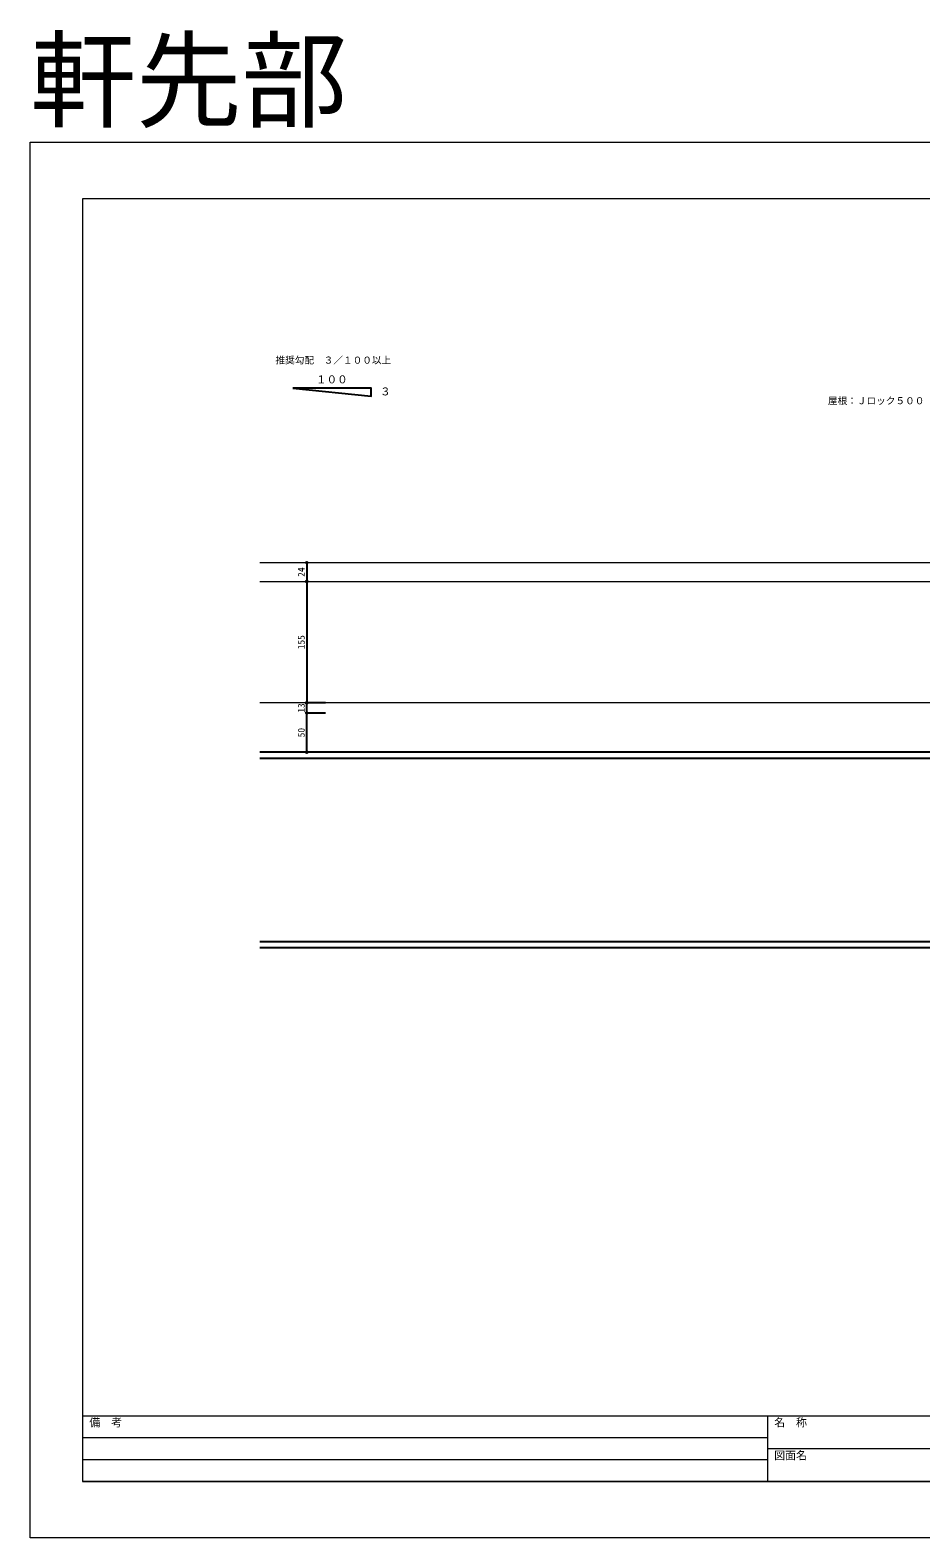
# Model space of a CAD drawing. Units: millimetres at full size, sheet at 1:3. Extents: x -1270 to 1250, y -891 to 1034.
# Drawn here: x -1270 to -132, y -891 to 1034 of the extents above; entities that cross this region are included whole.
import ezdxf
from ezdxf.enums import TextEntityAlignment as Align

# ---------------------------------------------------------------- set-up
doc = ezdxf.new("R2010")
doc.units = ezdxf.units.MM
doc.header["$LTSCALE"] = 3
for name, color, linetype, lineweight in [('0-0_補助1', 4, 'Continuous', 5), ('0-4_寸法線1', 5, 'Continuous', 25), ('0-6_名称1', 5, 'Continuous', 25), ('0-B_屋根1', 6, 'Continuous', 20), ('4-3_H鋼2', 12, 'Continuous', 25), ('5-B_枠2', 4, 'Continuous', 5)]:
    doc.layers.add(name, color=color, linetype=linetype, lineweight=lineweight)
doc.layers.add('D-C_補助線1', color=4, linetype='Continuous')
doc.styles.add('Arial', font='')
doc.styles.add('ＭＳ ゴシック', font='')
doc.styles.get('Arial').set_extended_font_data('Arial')
doc.styles.get('ＭＳ ゴシック').set_extended_font_data('MS Gothic')

msp = doc.modelspace()

# ---------------------------------------------------------------- linework, layer by layer
at = {"layer": '0-0_補助1'}
for p, q in [((-1202.687, 819), (-1202.687, -819)), ((1183.608, 819), (-1202.687, 819)), ((-1202.687, -735), (1183.608, -735)), ((-328.339, -735), (-328.339, -819)), ((-1202.687, -763), (-328.339, -763)), ((-328.339, -777), (643.608, -777)), ((-1202.687, -791), (-328.339, -791)), ((-1202.687, -819), (1183.608, -819)), ((1183.608, -819), (-1202.687, -819))]:
    msp.add_line(p, q, dxfattribs=at)
at = {"layer": '0-4_寸法線1'}
for p, q in [((-916.392, 354.211), (-916.392, 330.211)), ((-916.392, 330.211), (-916.392, 175.211)), ((-892.392, 175.211), (-916.392, 175.211)), ((-916.392, 162.211), (-916.392, 175.211)), ((-892.392, 162.211), (-916.392, 162.211)), ((-892.392, 162.211), (-916.392, 162.211)), ((-916.392, 112.211), (-916.392, 162.211)), ((-892.392, 112.211), (-916.392, 112.211))]:
    msp.add_line(p, q, dxfattribs=at)
msp.add_lwpolyline([(-934.384, 577.041), (-834.384, 567.041), (-834.384, 577.041)], close=True, dxfattribs=at)
for centre in [(-916.392, 354.211), (-916.392, 330.211), (-916.392, 330.211), (-916.392, 175.211), (-916.392, 175.211), (-916.392, 162.211), (-916.392, 162.211), (-916.392, 112.211)]:
    msp.add_circle(centre, 1.05, dxfattribs=at)
at = {"layer": '0-B_屋根1'}
for p, q in [((803.218, 354.211), (-976.392, 354.211)), ((-976.392, 330.211), (803.218, 330.211)), ((803.218, 175.211), (-976.392, 175.211))]:
    msp.add_line(p, q, dxfattribs=at)
at = {"layer": '4-3_H鋼2'}
for p, q in [((228.608, 112.211), (-976.392, 112.211)), ((228.608, 104.211), (-976.392, 104.211)), ((228.608, -129.789), (-976.392, -129.789)), ((228.608, -137.789), (-976.392, -137.789))]:
    msp.add_line(p, q, dxfattribs=at)
at = {"layer": '5-B_枠2'}
msp.add_lwpolyline([(-1269.54, 891), (1250.46, 891), (1250.46, -891), (-1269.54, -891)], close=True, dxfattribs=at)

# ---------------------------------------------------------------- texts
at = {"layer": '0-0_補助1', "style": 'Arial'}
for s, p in [('備\u3000考', (-1194.014, -751.913)), ('名\u3000称', (-319.666, -751.913)), ('図面名', (-319.666, -793.913))]:
    msp.add_text(s, height=10.23, dxfattribs=at).set_placement(p, align=Align.BOTTOM_LEFT)
at = {"layer": '0-4_寸法線1', "style": 'ＭＳ ゴシック'}
for s, height, p in [('推奨勾配\u3000３／１００以上', 8.798, (-956.384, 605.741)), ('１００', 9.897, (-904.634, 580.241)), ('３', 9.897, (-822.763, 564.847))]:
    msp.add_text(s, height=height, dxfattribs=at).set_placement(p, align=Align.BOTTOM_LEFT)
for s, p in [('24', (-916.392, 336.211)), ('155', (-916.392, 243.711)), ('13', (-916.392, 162.711)), ('50', (-916.392, 131.211))]:
    msp.add_text(s, height=8.798, rotation=90, dxfattribs=at).set_placement(p, align=Align.BOTTOM_LEFT)
at = {"layer": '0-6_名称1', "style": 'ＭＳ ゴシック'}
msp.add_text('屋根：Ｊロック５００', height=8.798, dxfattribs=at).set_placement((-251.036, 553.899), align=Align.BOTTOM_LEFT)
at = {"layer": 'D-C_補助線1', "style": 'ＭＳ ゴシック'}
msp.add_text('軒先部', height=98.97, dxfattribs=at).set_placement((-1269.54, 891), align=Align.BOTTOM_LEFT)

doc.saveas('drawing.dxf')
